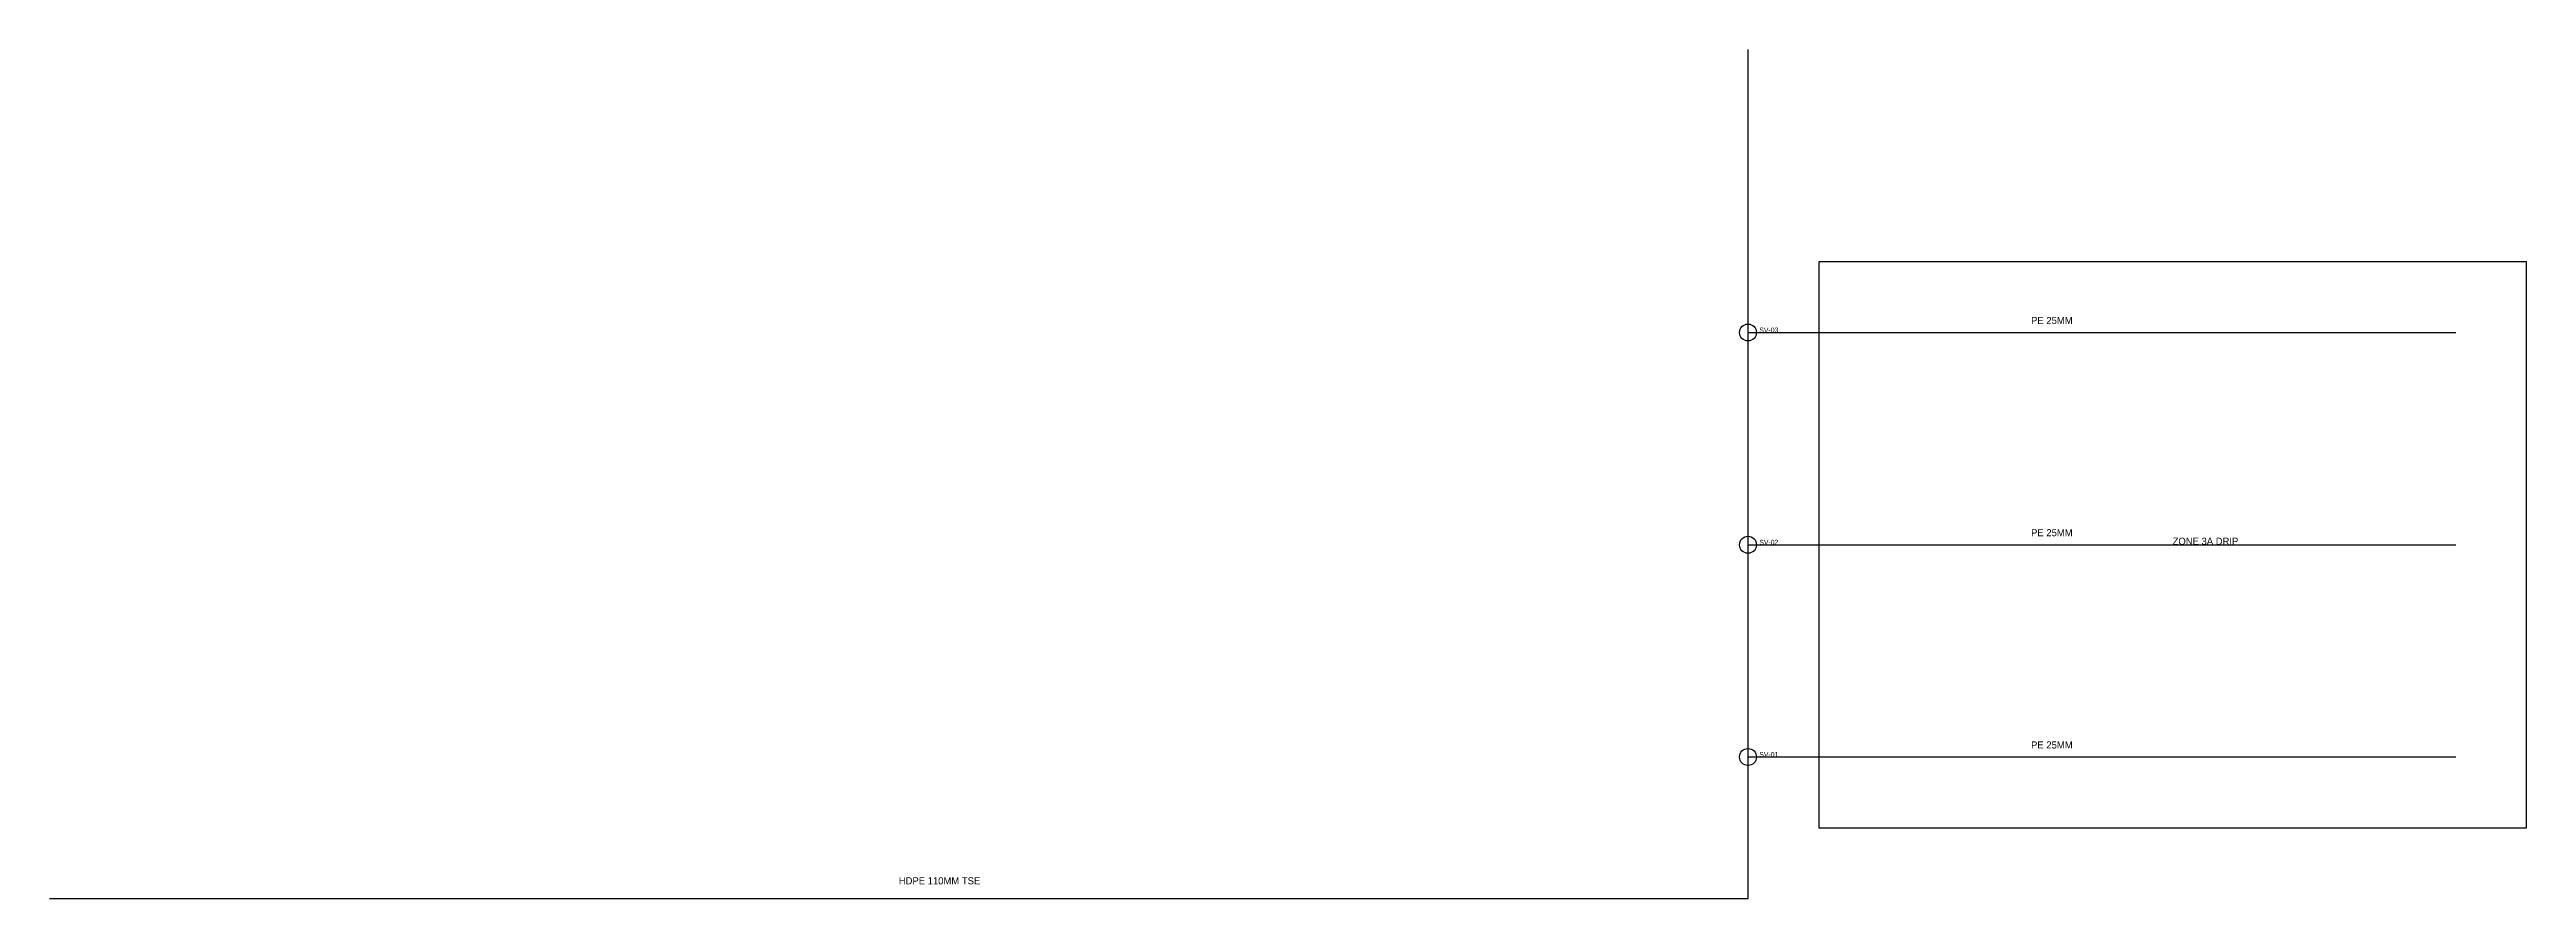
# Model space of a CAD drawing. Header units: metres. Extents: x 245000 to 245175, y 2701400 to 2701460.
import ezdxf

# ---------------------------------------------------------------- set-up
doc = ezdxf.new("R2010")
doc.units = ezdxf.units.M

# ---------------------------------------------------------------- blocks, each defined once
blk = doc.blocks.new('SV')
blk.add_circle((0, 0), 0.6)
blk.add_attdef('VALVE_ID', (0.8, 0), '', height=0.35)

msp = doc.modelspace()

# ---------------------------------------------------------------- linework, layer by layer
at = {"layer": 'IRR-LATERAL'}
for p, q in [((245120, 2701440), (245170, 2701440)), ((245120, 2701425), (245170, 2701425)), ((245120, 2701410), (245170, 2701410))]:
    msp.add_line(p, q, dxfattribs=at)
at = {"layer": 'IRR-MAIN-TSE'}
msp.add_lwpolyline([(245000, 2701400), (245120, 2701400), (245120, 2701460)], dxfattribs=at)
at = {"layer": 'IRR-ZONE'}
msp.add_lwpolyline([(245125, 2701405), (245175, 2701405), (245175, 2701445), (245125, 2701445)], close=True, dxfattribs=at)

# ---------------------------------------------------------------- block references
at = {"layer": 'IRR-VALVE'}
for p, values in [((245120, 2701440), {'VALVE_ID': 'SV-03'}), ((245120, 2701425), {'VALVE_ID': 'SV-02'}), ((245120, 2701410), {'VALVE_ID': 'SV-01'})]:
    msp.add_blockref('SV', p, dxfattribs=at).add_auto_attribs(values)

# ---------------------------------------------------------------- texts
at = {"layer": 'IRR-TEXT'}
for s, p in [('PE 25MM', (245140, 2701440.6)), ('PE 25MM', (245140, 2701425.6)), ('ZONE 3A DRIP', (245150, 2701425)), ('PE 25MM', (245140, 2701410.6)), ('HDPE 110MM TSE', (245060, 2701401))]:
    msp.add_text(s, height=0.5, dxfattribs=at).set_placement(p)

doc.saveas('drawing.dxf')
